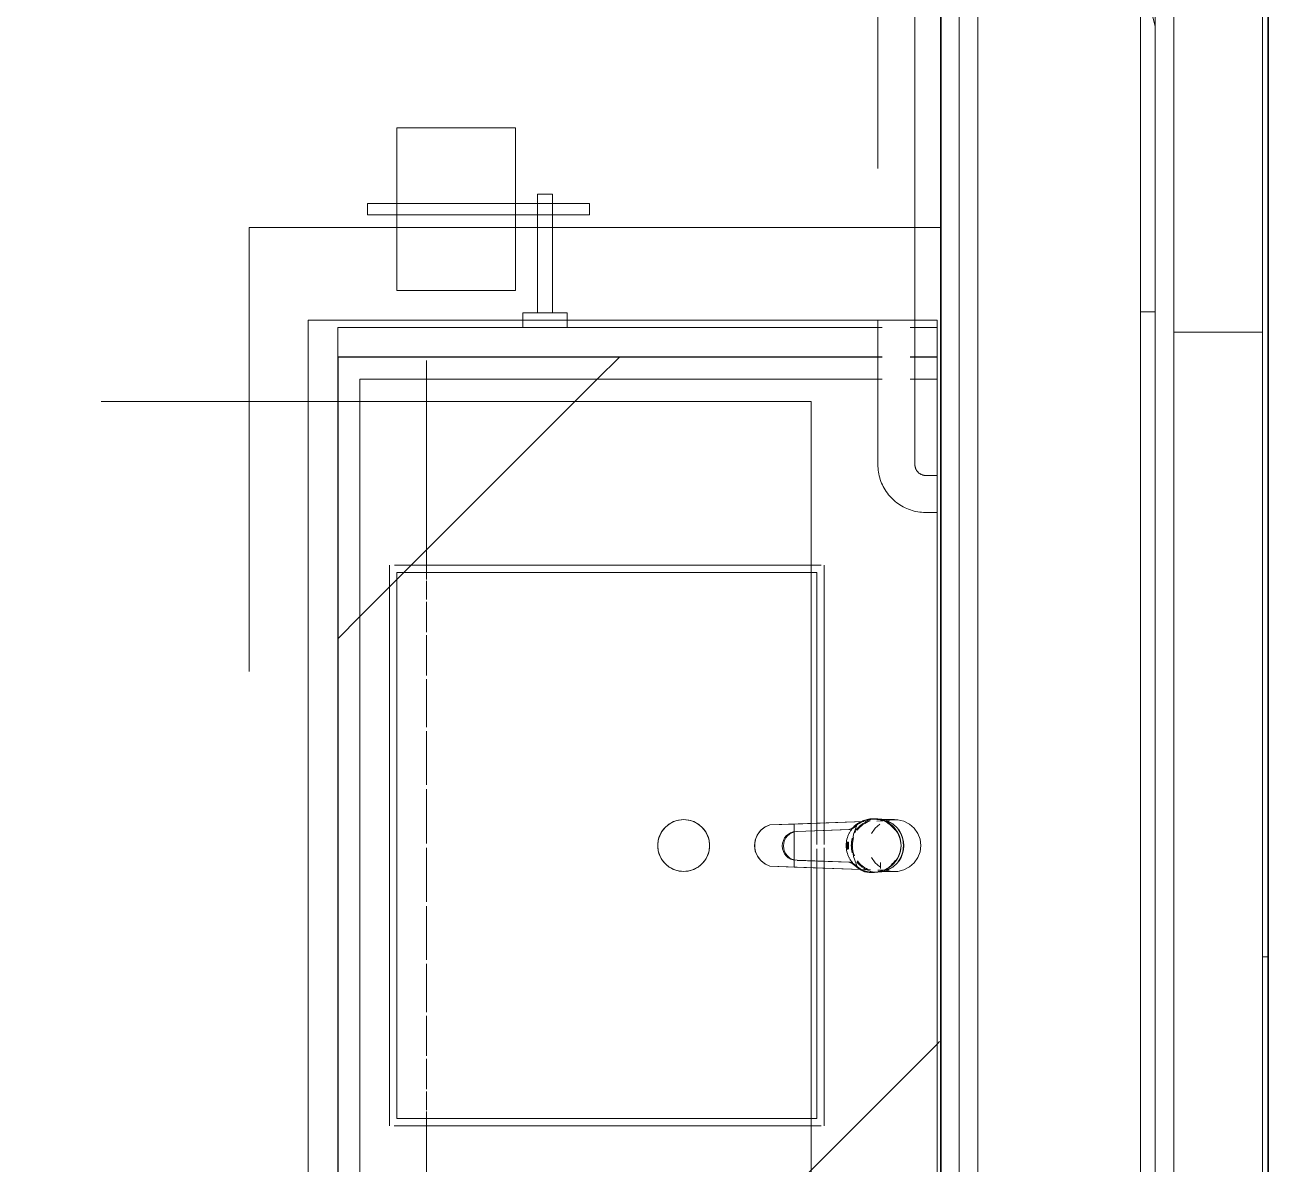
# Model space of a CAD drawing. Header units: inches. Extents: x 6 to 8416, y -388 to 6104.
# Drawn here: x 7958.59 to 8000.6, y 115.92 to 154.41 of the extents above; entities that cross this region are included whole.
import ezdxf

# ---------------------------------------------------------------- set-up
doc = ezdxf.new("R2010")
doc.units = ezdxf.units.IN
doc.header["$MEASUREMENT"] = 0
for name, pattern in [('Dash 1_16_', [48, 24, -24]), ('Hidden 1_16_', [36, 24, -12]), ('Hidden 3_16_', [13.5, 9, -4.5])]:
    doc.linetypes.add(name, pattern=pattern)
for name, color, linetype, lineweight in [('A-GENM', 13, 'Continuous', 18), ('A-ROOM', 32, 'Continuous', 13), ('A-WALL', 113, 'Continuous', 25), ('A-WALL-PATT', 111, 'Continuous', 35), ('P-SANR-FIXT', 6, 'Continuous', 18), ('Q-CASE', 31, 'Continuous', 18), ('Q-SPCQ', 91, 'Continuous', 18)]:
    doc.layers.add(name, color=color, linetype=linetype, lineweight=lineweight)
pattern_1 = [(0, (4127.29, 0), (61.44, 15.36), [5.069, -41.011, 5.069, -41.011, -245.76]), (0, (4127.29, 0), (61.44, 15.36), [-92.16, 5.069, -87.091, 5.069, -41.011, -107.52]), (0, (4127.29, 0), (61.44, 15.36), [-230.4, 5.069, -25.651, 5.069, -71.731]), (120, (4150.33, 7.68), (-44.02215, 45.5286), [5.069, -41.011, 5.069, -41.011, -245.76]), (120, (4150.33, 7.68), (-44.02215, 45.5286), [-92.16, 5.069, -87.091, 5.069, -41.011, -107.52]), (120, (4150.33, 7.68), (-44.02215, 45.5286), [-230.4, 5.069, -25.651, 5.069, -71.731]), (240, (4158.01, 38.4), (-17.41785, -60.8886), [5.069, -41.011, 5.069, -41.011, -245.76]), (240, (4158.01, 38.4), (-17.41785, -60.8886), [-92.16, 5.069, -87.091, 5.069, -41.011, -107.52]), (240, (4158.01, 38.4), (-17.41785, -60.8886), [-230.4, 5.069, -25.651, 5.069, -71.731])]
pattern_2 = [(315, (-124.448, 3862.875), (16.97056, 16.97056), [])]

# ---------------------------------------------------------------- blocks, each defined once
blk = doc.blocks.new('z Nested-Lav Basin-Rectangular - Rectangular-2223846-LEVEL 3 - PLAN Copy 1 Copy 1')
at = {"layer": 'P-SANR-FIXT', "lineweight": 9}
for p, q in [((-9.469, 7.301), (9.469, 7.301)), ((-2.107, 7.301), (-4.108, 7.301)), ((-9.469, 7.141), (-9.469, -7.282)), ((-9.219, -7.137), (-9.219, 7.051)), ((-9.219, 7.051), (9.219, 7.051)), ((-9.219, 7.051), (-8.988, 7.051)), ((9.219, 7.051), (9.219, -7.137)), ((9.469, -7.278), (9.469, 7.139)), ((-0.754, -7.137), (-9.219, -7.137)), ((-0.528, -7.137), (-0.759, -7.137)), ((-0.525, -7.137), (-0.754, -7.137)), ((-0.114, -7.137), (-0.528, -7.137)), ((-0.114, -7.137), (-0.525, -7.137)), ((0.499, -7.137), (0.031, -7.137)), ((0.501, -7.137), (0.031, -7.137)), ((0.754, -7.137), (0.499, -7.137)), ((0.759, -7.137), (0.501, -7.137)), ((9.219, -7.137), (0.754, -7.137)), ((-0.764, -7.387), (-9.469, -7.387)), ((-4.108, -7.387), (-2.107, -7.387)), ((-2.107, -7.387), (-0.768, -7.387)), ((-0.768, -7.387), (-0.537, -7.387)), ((-0.534, -7.387), (-0.764, -7.387)), ((-0.537, -7.387), (-0.073, -7.387)), ((-0.073, -7.387), (-0.534, -7.387)), ((0.032, -7.387), (0.51, -7.387)), ((0.508, -7.387), (0.032, -7.387)), ((0.764, -7.387), (0.508, -7.387)), ((0.51, -7.387), (0.768, -7.387)), ((9.469, -7.387), (0.764, -7.387))]:
    blk.add_line(p, q, dxfattribs=at)
at = {"layer": 'P-SANR-FIXT', "lineweight": 9, "flags": 128}
for points in [[(-4.108, 7.301), (-5.904, 7.301), (-7.403, 7.301), (-8.531, 7.301), (-9.231, 7.301), (-9.469, 7.301)], [(9.469, 7.301), (9.231, 7.301), (8.531, 7.301), (7.403, 7.301), (5.904, 7.301), (4.108, 7.301), (2.107, 7.301), (0, 7.301), (-2.107, 7.301)], [(-8.988, 7.051), (-8.306, 7.051), (-7.208, 7.051), (-5.748, 7.051)], [(-5.748, 7.051), (-4, 7.051), (-2.051, 7.051), (0, 7.051), (2.051, 7.051), (4, 7.051), (5.748, 7.051), (7.208, 7.051), (8.306, 7.051), (8.988, 7.051), (9.219, 7.051)], [(-0.759, -7.137), (-2.051, -7.137), (-4, -7.137), (-5.748, -7.137), (-7.208, -7.137), (-8.306, -7.137), (-8.988, -7.137), (-9.219, -7.137)], [(4, -7.137), (2.051, -7.137), (0.759, -7.137)], [(9.219, -7.137), (8.988, -7.137), (8.306, -7.137), (7.208, -7.137), (5.748, -7.137), (4, -7.137)], [(-9.469, -7.387), (-9.231, -7.387), (-8.531, -7.387), (-7.403, -7.387), (-5.904, -7.387), (-4.108, -7.387)], [(0.768, -7.387), (2.107, -7.387), (4.108, -7.387), (5.904, -7.387), (7.403, -7.387), (8.531, -7.387), (9.231, -7.387), (9.469, -7.387)]]:
    blk.add_lwpolyline(points, dxfattribs=at)
at = {"layer": 'P-SANR-FIXT'}
blk.add_circle((0, -2.637), 0.875, dxfattribs=at)
at = {"layer": 'P-SANR-FIXT', "lineweight": 9}
for points in [[(-0.875, -2.637), (-0.875, -2.535), (-0.839, -2.331), (-0.684, -2.062), (-0.447, -1.863), (-0.155, -1.757), (0.155, -1.757), (0.447, -1.863), (0.684, -2.063), (0.839, -2.331), (0.875, -2.535), (0.875, -2.637)], [(-0.67, -2.074), (-0.736, -2.152), (-0.787, -2.242), (-0.822, -2.337)], [(-0.438, -1.879), (-0.526, -1.93), (-0.605, -1.996), (-0.67, -2.074)], [(-0.152, -1.775), (-0.252, -1.793), (-0.349, -1.828), (-0.438, -1.879)], [(0.152, -1.775), (0.052, -1.757), (-0.052, -1.757), (-0.152, -1.775)], [(0.438, -1.879), (0.349, -1.828), (0.252, -1.793), (0.152, -1.775)], [(0.67, -2.074), (0.605, -1.996), (0.526, -1.93), (0.438, -1.879)], [(0.822, -2.337), (0.787, -2.242), (0.736, -2.152), (0.67, -2.074)], [(-0.822, -2.337), (-0.857, -2.433), (-0.875, -2.535), (-0.875, -2.637)], [(0.875, -2.637), (0.875, -2.535), (0.857, -2.433), (0.822, -2.337)], [(-0.875, -2.637), (-0.875, -2.738), (-0.857, -2.84), (-0.822, -2.936)], [(0.875, -2.637), (0.875, -2.738), (0.839, -2.942), (0.684, -3.21), (0.447, -3.41), (0.155, -3.516), (-0.155, -3.516), (-0.447, -3.41), (-0.684, -3.211), (-0.839, -2.942), (-0.875, -2.738), (-0.875, -2.637)], [(-0.822, -2.936), (-0.787, -3.032), (-0.736, -3.121), (-0.67, -3.199)], [(0.67, -3.199), (0.736, -3.121), (0.787, -3.031), (0.822, -2.936)], [(0.822, -2.936), (0.857, -2.84), (0.875, -2.738), (0.875, -2.637)], [(-0.67, -3.199), (-0.605, -3.277), (-0.526, -3.343), (-0.438, -3.394)], [(0.438, -3.394), (0.526, -3.343), (0.605, -3.277), (0.67, -3.199)], [(-0.438, -3.394), (-0.349, -3.445), (-0.252, -3.481), (-0.152, -3.498)], [(-0.152, -3.498), (-0.052, -3.516), (0.052, -3.516), (0.152, -3.498)], [(0.152, -3.498), (0.252, -3.481), (0.349, -3.445), (0.438, -3.394)]]:
    blk.add_open_spline(points, degree=3, dxfattribs=at)
blk = doc.blocks.new('z Nested-Faucet-BA-Sngl Handle - Faucet-2223847-LEVEL 3 - PLAN Copy 1 Copy 1')
at = {"layer": 'P-SANR-FIXT'}
for p, q in [((-0.697, 2.584), (-0.82, -0.808)), ((-0.727, 1.767), (-0.697, 2.584)), ((-0.697, 2.584), (-0.63, 2.738)), ((-0.63, 2.738), (-0.53, 2.874)), ((0.527, 2.879), (0.628, 2.745)), ((0.628, 2.745), (0.697, 2.591)), ((0.812, -0.587), (0.697, 2.591)), ((0.697, 2.591), (0.727, 1.767)), ((-0.82, -0.808), (-0.727, 1.767)), ((0.727, 1.767), (-0.727, 1.767)), ((0.727, 1.767), (0.812, -0.587)), ((-0.5, 1.664), (-0.567, -0.126)), ((-0.567, -0.085), (-0.502, 1.664)), ((0.538, -0.119), (0.476, 1.663)), ((0.477, 1.663), (0.538, -0.078)), ((-0.567, -0.126), (-0.567, -0.085)), ((-0.118, -0.019), (-0.118, -0.06)), ((-0.114, -0.019), (-0.118, -0.019)), ((-0.114, -0.019), (-0.118, -0.019)), ((-0.102, -0.019), (-0.114, -0.019)), ((-0.102, -0.019), (-0.114, -0.019)), ((-0.084, -0.019), (-0.102, -0.019)), ((-0.084, -0.019), (-0.102, -0.019)), ((-0.059, -0.019), (-0.084, -0.019)), ((-0.059, -0.019), (-0.084, -0.019)), ((-0.031, -0.019), (-0.059, -0.019)), ((-0.031, -0.019), (-0.059, -0.019)), ((0, -0.019), (-0.031, -0.019)), ((0, -0.019), (-0.031, -0.019)), ((0.031, -0.019), (0, -0.019)), ((0.031, -0.019), (0, -0.019)), ((0.059, -0.019), (0.031, -0.019)), ((0.059, -0.019), (0.031, -0.019)), ((0.084, -0.019), (0.059, -0.019)), ((0.084, -0.019), (0.059, -0.019)), ((0.102, -0.019), (0.084, -0.019)), ((0.102, -0.019), (0.084, -0.019)), ((0.114, -0.019), (0.102, -0.019)), ((0.114, -0.019), (0.102, -0.019)), ((0.118, -0.019), (0.114, -0.019)), ((0.118, -0.019), (0.114, -0.019)), ((0.118, -0.06), (0.118, -0.019)), ((0.538, -0.119), (0.538, -0.078)), ((0.608, -0.267), (0.608, -0.226)), ((-0.913, -0.806), (-0.913, -0.847)), ((-0.904, -0.911), (-0.904, -1.059)), ((-0.901, -0.993), (-0.904, -1.059)), ((-0.904, -1.059), (-0.892, -1.197)), ((-0.878, -1.072), (-0.878, -1.628)), ((-0.837, -1.058), (-0.837, -1.146)), ((-0.829, -1.058), (-0.837, -1.058)), ((-0.837, -1.058), (-0.829, -1.058)), ((-0.837, -1.146), (-0.837, -1.3)), ((-0.57, -1.146), (-0.772, -1.146)), ((-0.582, -0.966), (-0.723, -1.126)), ((-0.408, -0.845), (-0.582, -0.966)), ((0.582, -0.966), (0.408, -0.845)), ((0.723, -1.126), (0.582, -0.966)), ((0.835, -1.214), (0.828, -1.029)), ((0.832, -1.146), (0.836, -1.232)), ((0.85, -1.232), (0.836, -1.232)), ((0.836, -1.232), (0.85, -1.232)), ((0.85, -1.3), (0.85, -1.232)), ((0.85, -1.232), (0.85, -1.3)), ((0.878, -1.628), (0.878, -1.072)), ((0.89, -0.966), (0.89, -0.926)), ((0.892, -1.197), (0.904, -1.059)), ((0.904, -1.059), (0.901, -0.993)), ((0.904, -1.059), (0.904, -0.911)), ((-0.73, -1.571), (-0.586, -1.721))]:
    blk.add_line(p, q, dxfattribs=at)
at = {"layer": 'P-SANR-FIXT', "flags": 128}
for points in [[(0.697, 2.591), (0.62, 2.76), (0.503, 2.903), (0.353, 3.013), (0.181, 3.081), (-0.003, 3.103), (-0.187, 3.079), (-0.358, 3.009), (-0.506, 2.898), (-0.622, 2.753), (-0.697, 2.584)], [(-0.53, 2.874), (-0.401, 2.982), (-0.251, 3.059), (-0.087, 3.098), (0.081, 3.099), (0.246, 3.061), (0.397, 2.987), (0.527, 2.879)], [(0, -1.844), (-0.217, -1.816), (-0.421, -1.736), (-0.601, -1.607), (-0.745, -1.438), (-0.846, -1.238), (-0.898, -1.019), (-0.897, -0.793), (-0.843, -0.574), (-0.74, -0.375)], [(-0.74, -0.375), (-0.375, -0.243), (0, -0.193)], [(0, -0.193), (0.38, -0.244), (0.74, -0.375)], [(0.74, -0.375), (0.843, -0.574), (0.897, -0.793), (0.898, -1.019), (0.846, -1.238), (0.745, -1.438), (0.601, -1.607), (0.421, -1.736), (0.217, -1.816), (0, -1.844)], [(-0.892, -1.197), (-0.834, -1.393), (-0.73, -1.571)], [(0, -1.929), (0.211, -1.905), (0.41, -1.834), (0.586, -1.721), (0.73, -1.571), (0.834, -1.393), (0.892, -1.197)], [(-0.83, -1.338), (-0.872, -1.522), (-0.872, -1.735), (-0.821, -1.942), (-0.723, -2.131), (-0.582, -2.291), (-0.408, -2.412), (-0.21, -2.488), (0, -2.513)], [(0, -2.513), (0.21, -2.488), (0.408, -2.412), (0.582, -2.291), (0.723, -2.131), (0.821, -1.942), (0.872, -1.735), (0.872, -1.522), (0.83, -1.338)], [(-0.586, -1.721), (-0.41, -1.834), (-0.211, -1.905), (0, -1.929)]]:
    blk.add_lwpolyline(points, dxfattribs=at)
at = {"layer": 'P-SANR-FIXT'}
for centre, major_axis, ratio, start_param, end_param in [((-0.012, 1.687), (0.488, 0), 0.981627, 0.034194, 3.105026), ((-0.012, 1.647), (0.488, 0), 0.981627, 0.034194, 3.105026), ((0, -0.89), (0.904, 0), 0.992546, 1.570796, 2.050618), ((0, -0.89), (0.904, 0), 0.992546, 1.090975, 1.570796), ((0.566, -1.388), (1.648, 0), 0.981627, 2.4228, 2.568497), ((0.566, -1.348), (1.648, 0), 0.981627, 2.495649, 2.568497), ((0, -1.072), (0.878, 0), 0.992546, 2.207473, 2.732128), ((0, -1.072), (0.878, 0), 0.992546, 2.207473, 2.732128), ((0.566, -1.348), (1.648, 0), 0.981627, 2.4228, 2.495649), ((0, -1.061), (0.904, 0), 0.992546, 2.222877, 2.532851), ((0, -0.89), (0.904, 0), 0.992546, 2.103114, 2.530439), ((-1.05, 0.04), (0.5, 0), 0.981627, 5.564393, 6.024593), ((-1.05, 0), (0.5, 0), 0.981627, 5.564393, 5.880213), ((-1.05, 0), (0.5, 0), 0.981627, 5.880213, 6.024593), ((0, -0.89), (0.904, 0), 0.992546, 2.050618, 2.081932), ((0, -1.072), (0.878, 0), 0.992546, 1.580388, 1.97866), ((0, -1.072), (0.878, 0), 0.992546, 1.580388, 1.97866), ((0, -1.061), (-0.904, 0), 0.992546, 4.712389, 4.982668), ((0, -1.061), (0.904, 0), 0.992546, 1.297215, 1.570796), ((0, -1.072), (0.878, 0), 0.992546, 1.261267, 1.561205), ((0, -1.072), (0.878, 0), 0.992546, 1.261267, 1.561205), ((0, -0.89), (0.904, 0), 0.992546, 1.05966, 1.090975), ((0, -1.061), (0.904, 0), 0.992546, 0.574301, 1.072549), ((0, -0.89), (0.904, 0), 0.992546, 0.611154, 1.048209), ((0, -1.072), (0.878, 0), 0.992546, 0.314159, 0.942478), ((0, -1.072), (0.878, 0), 0.992546, 0.314159, 0.942478), ((1.193, 0.131), (0.689, 0), 0.981627, 3.457004, 3.698846), ((1.193, 0.091), (0.689, 0), 0.981627, 3.457004, 3.574523), ((1.193, 0.091), (0.689, 0), 0.981627, 3.574523, 3.698846), ((0.057, -0.818), (0.817, 0), 0.981627, 0.649221, 0.830651), ((0.057, -0.859), (0.817, 0), 0.981627, 0.28636, 0.830651), ((0.057, -0.818), (0.817, 0), 0.981627, 0.46779, 0.649221), ((0.254, -0.847), (1.168, 0), 0.981627, 3.104199, 3.617494), ((0.254, -0.806), (1.168, 0), 0.981627, 3.104199, 3.319048), ((-0.322, -0.785), (0.591, 0), 0.981627, 2.568497, 3.104199), ((-0.322, -0.826), (0.591, 0), 0.981627, 2.568497, 3.104199), ((0, -1.061), (0.904, 0), 0.992546, 2.567292, 3.065539), ((0, -1.061), (0.904, 0), 0.992546, 0.29608, 0.522446), ((0.057, -0.818), (0.817, 0), 0.981627, 0.28636, 0.46779), ((-0.314, -0.926), (1.204, 0), 0.981627, 0.122173, 0.28636), ((-0.314, -0.966), (1.204, 0), 0.981627, 6.241172, 6.569545), ((-0.314, -0.926), (1.204, 0), 0.981627, 0, 0.122173), ((0.011, -0.98), (0.879, 0), 0.981627, 5.349276, 6.241172), ((0, -1.072), (0.878, 0), 0.992546, 6.116775, 6.335526), ((-0.314, -0.926), (-1.204, 0), 0.981627, 3.099579, 3.141593), ((0, -1.072), (0.878, 0), 0.992546, 3.455752, 4.712389), ((0, -1.072), (0.878, 0), 0.992546, 3.455752, 4.712389), ((0.006, -0.973), (0.888, 0), 0.981627, 3.617494, 5.349276), ((0.006, -0.932), (0.888, 0), 0.981627, 3.864891, 4.112289), ((0, -1.072), (0.878, 0), 0.992546, 4.712389, 5.969026), ((0, -1.072), (-0.878, 0), 0.992546, 1.570796, 2.827433), ((0.011, -0.939), (0.879, 0), 0.981627, 5.349276, 5.57225), ((0.011, -0.939), (0.879, 0), 0.981627, 5.57225, 5.795224)]:
    blk.add_ellipse(centre, major_axis=major_axis, ratio=ratio, start_param=start_param, end_param=end_param, dxfattribs=at)
for points in [[(-0.115, -0.056), (-0.117, -0.058), (-0.118, -0.059), (-0.118, -0.06)], [(-0.118, -0.06), (-0.118, -0.061), (-0.117, -0.062), (-0.115, -0.063)], [(-0.106, -0.052), (-0.108, -0.053), (-0.112, -0.055), (-0.114, -0.056), (-0.115, -0.056)], [(-0.115, -0.063), (-0.113, -0.064), (-0.11, -0.064), (-0.106, -0.065)], [(-0.093, -0.048), (-0.098, -0.049), (-0.103, -0.051), (-0.106, -0.052)], [(-0.106, -0.065), (-0.103, -0.065), (-0.098, -0.066), (-0.092, -0.066)], [(-0.074, -0.044), (-0.081, -0.045), (-0.087, -0.047), (-0.093, -0.048)], [(-0.092, -0.066), (-0.087, -0.066), (-0.081, -0.067), (-0.074, -0.067)], [(-0.052, -0.041), (-0.06, -0.042), (-0.067, -0.043), (-0.074, -0.044)], [(-0.074, -0.067), (-0.067, -0.067), (-0.059, -0.067), (-0.051, -0.067)], [(-0.027, -0.039), (-0.035, -0.039), (-0.044, -0.04), (-0.052, -0.041)], [(-0.051, -0.067), (-0.047, -0.067), (-0.039, -0.067), (-0.031, -0.067), (-0.026, -0.067)], [(0, -0.038), (-0.009, -0.038), (-0.018, -0.038), (-0.027, -0.039)], [(-0.026, -0.067), (-0.018, -0.067), (-0.009, -0.067), (0, -0.067)], [(0.027, -0.039), (0.018, -0.038), (0.009, -0.038), (0, -0.038)], [(0, -0.067), (0.009, -0.067), (0.018, -0.067), (0.026, -0.067)], [(0.026, -0.067), (0.035, -0.067), (0.043, -0.067), (0.051, -0.067)], [(0.052, -0.041), (0.048, -0.04), (0.039, -0.039), (0.031, -0.039), (0.027, -0.039)], [(0.051, -0.067), (0.059, -0.067), (0.067, -0.067), (0.074, -0.067)], [(0.074, -0.044), (0.067, -0.043), (0.059, -0.042), (0.052, -0.041)], [(0.093, -0.048), (0.087, -0.047), (0.081, -0.045), (0.074, -0.044)], [(0.074, -0.067), (0.081, -0.067), (0.087, -0.066), (0.092, -0.066)], [(0.092, -0.066), (0.098, -0.066), (0.103, -0.065), (0.106, -0.065)], [(0.106, -0.052), (0.103, -0.051), (0.098, -0.049), (0.093, -0.048)], [(0.115, -0.056), (0.113, -0.055), (0.11, -0.054), (0.106, -0.052)], [(0.106, -0.065), (0.108, -0.065), (0.112, -0.064), (0.114, -0.063), (0.115, -0.063)], [(0.118, -0.06), (0.118, -0.059), (0.117, -0.058), (0.115, -0.056)], [(0.115, -0.063), (0.117, -0.062), (0.118, -0.061), (0.118, -0.06)]]:
    blk.add_open_spline(points, degree=3, dxfattribs=at)
blk = doc.blocks.new('z Nested-Clearance-Plumbing-AM - Clearance-2258215-LEVEL 3 - PLAN Copy 1 Copy 1')
at = {"layer": 'A-GENM', "linetype": 'Hidden 1_16_', "lineweight": 9}
for p, q in [((15, 0), (15, 48)), ((-15, 0), (-0.748, 0)), ((-0.748, 0), (-0.518, 0)), ((-0.518, 0), (0.492, 0)), ((0.492, 0), (0.748, 0)), ((0.748, 0), (15, 0))]:
    blk.add_line(p, q, dxfattribs=at)
blk = doc.blocks.new('PL BA Toilet-Unit-Two Piece-ICC ADA-AM - ICC Type B_ Side Approach_ Swing Up Bar-V117-LEVEL 3 - PLAN Copy 1 Copy 1')
at = {"layer": 'A-GENM', "linetype": 'Hidden 1_16_', "lineweight": 9}
for p, q in [((33, -24), (33, -0.625)), ((33, -24), (48, -24)), ((48, -56), (48, -24))]:
    blk.add_line(p, q, dxfattribs=at)
blk = doc.blocks.new('GM BA Vanity-Single - Lav Cab _ Apron-ICC ADA-AM - 33_ Sink Cab_End Panel - Forward-V118-LEVEL 3 - PLAN Copy 1 Copy 1')
at = {"layer": 'A-GENM'}
for p, q in [((0.75, 22), (0, 22)), ((0, 22), (0, 16)), ((0, 16), (0, 22)), ((0, 22), (0.75, 22)), ((0.75, 22), (0, 22)), ((0, 22), (0, 16)), ((0, 16), (0, 22)), ((0, 22), (0.75, 22)), ((0.75, 16), (0.75, 22)), ((0.75, 22), (0.75, 16)), ((1, 22), (0.75, 22)), ((0.75, 22), (1, 22)), ((35.25, 22), (1, 22)), ((1, 22), (35.25, 22)), ((35.25, 0.75), (35.25, 22)), ((35.25, 22), (35.25, 2.601)), ((8.281, 4.813), (8.281, 19)), ((8.281, 19), (26.719, 19)), ((26.719, 19), (8.281, 19)), ((8.281, 19), (8.281, 4.813)), ((26.719, 19), (26.719, 4.813)), ((26.719, 4.813), (26.719, 19)), ((0, 16), (0, 0.625)), ((0, 0.75), (0, 16)), ((0, 16), (0, 0.75)), ((0, 0.75), (0, 16)), ((0.75, 0.625), (0.75, 16)), ((0.75, 16), (0.75, 0.75)), ((16.746, 4.813), (8.281, 4.813)), ((8.281, 4.813), (16.746, 4.813)), ((16.975, 4.813), (16.746, 4.813)), ((16.746, 4.813), (16.975, 4.813)), ((17.386, 4.813), (16.975, 4.813)), ((16.975, 4.813), (17.386, 4.813)), ((17.999, 4.813), (17.531, 4.813)), ((17.531, 4.813), (17.999, 4.813)), ((18.254, 4.813), (17.999, 4.813)), ((17.999, 4.813), (18.254, 4.813)), ((26.719, 4.813), (18.254, 4.813)), ((18.254, 4.813), (26.719, 4.813)), ((35.25, 1.661), (35.25, 0.75)), ((35.25, 0.75), (0, 0.75)), ((0, 0.75), (0.75, 0.75)), ((0.75, 0.75), (35.25, 0.75))]:
    blk.add_line(p, q, dxfattribs=at)
blk = doc.blocks.new('z Nested-Toilet Grab Bars - z Nested-Toilet Grab Bars-V124-LEVEL 3 - PLAN Copy 1 Copy 1')
at = {"layer": 'A-GENM', "linetype": 'Dash 1_16_', "lineweight": 9}
for p, q in [((-41.807, 2.535), (-41.863, 2.502)), ((-41.75, 2.566), (-41.807, 2.535)), ((-41.692, 2.595), (-41.75, 2.566)), ((-41.633, 2.622), (-41.692, 2.595)), ((-41.572, 2.646), (-41.633, 2.622)), ((-41.511, 2.668), (-41.572, 2.646)), ((-41.449, 2.687), (-41.511, 2.668)), ((-41.386, 2.703), (-41.449, 2.687)), ((-41.323, 2.718), (-41.386, 2.703)), ((-41.259, 2.729), (-41.323, 2.718)), ((-41.195, 2.738), (-41.259, 2.729)), ((-41.13, 2.745), (-41.195, 2.738)), ((-41.065, 2.749), (-41.13, 2.745)), ((-41, 2.75), (-41.065, 2.749)), ((-36.125, 2.75), (-41, 2.75)), ((-7, 2.75), (-36.125, 2.75)), ((-42.293, 2.109), (-42.331, 2.057)), ((-42.252, 2.16), (-42.293, 2.109)), ((-42.21, 2.21), (-42.252, 2.16)), ((-42.166, 2.257), (-42.21, 2.21)), ((-42.119, 2.303), (-42.166, 2.257)), ((-42.072, 2.347), (-42.119, 2.303)), ((-42.022, 2.389), (-42.072, 2.347)), ((-41.97, 2.428), (-42.022, 2.389)), ((-41.918, 2.466), (-41.97, 2.428)), ((-41.863, 2.502), (-41.918, 2.466)), ((-42.515, 1.714), (-42.537, 1.653)), ((-42.49, 1.774), (-42.515, 1.714)), ((-42.463, 1.833), (-42.49, 1.774)), ((-42.433, 1.891), (-42.463, 1.833)), ((-42.401, 1.948), (-42.433, 1.891)), ((-42.367, 2.003), (-42.401, 1.948)), ((-42.331, 2.057), (-42.367, 2.003)), ((-42.618, 1.272), (-42.623, 1.208)), ((-42.611, 1.337), (-42.618, 1.272)), ((-42.601, 1.401), (-42.611, 1.337)), ((-42.589, 1.465), (-42.601, 1.401)), ((-42.574, 1.528), (-42.589, 1.465)), ((-42.557, 1.591), (-42.574, 1.528)), ((-42.537, 1.653), (-42.557, 1.591)), ((-41.351, 1.257), (-41.345, 1.271)), ((-41.345, 1.271), (-41.339, 1.285)), ((-41.339, 1.285), (-41.333, 1.298)), ((-41.333, 1.298), (-41.325, 1.311)), ((-41.325, 1.311), (-41.318, 1.324)), ((-41.318, 1.324), (-41.31, 1.337)), ((-41.31, 1.337), (-41.301, 1.349)), ((-41.301, 1.349), (-41.292, 1.361)), ((-41.292, 1.361), (-41.282, 1.372)), ((-41.282, 1.372), (-41.272, 1.383)), ((-41.272, 1.383), (-41.261, 1.394)), ((-41.261, 1.394), (-41.25, 1.404)), ((-41.25, 1.404), (-41.239, 1.414)), ((-41.239, 1.414), (-41.227, 1.423)), ((-41.227, 1.423), (-41.215, 1.432)), ((-41.215, 1.432), (-41.203, 1.441)), ((-41.203, 1.441), (-41.19, 1.448)), ((-41.19, 1.448), (-41.177, 1.456)), ((-41.177, 1.456), (-41.163, 1.463)), ((-41.163, 1.463), (-41.15, 1.469)), ((-41.15, 1.469), (-41.136, 1.475)), ((-41.136, 1.475), (-41.122, 1.48)), ((-41.122, 1.48), (-41.108, 1.484)), ((-41.108, 1.484), (-41.093, 1.488)), ((-41.093, 1.488), (-41.078, 1.492)), ((-41.078, 1.492), (-41.064, 1.495)), ((-41.064, 1.495), (-41.049, 1.497)), ((-41.049, 1.497), (-41.034, 1.498)), ((-41.034, 1.498), (-41.019, 1.5)), ((-41.019, 1.5), (-41.004, 1.5)), ((-41.004, 1.5), (-41, 1.5)), ((-41, 1.5), (-36.125, 1.5)), ((-36.125, 1.5), (-7, 1.5)), ((-42.623, 1.208), (-42.625, 1.143)), ((-42.625, 1.143), (-42.625, 1.125)), ((-42.625, 1.125), (-42.625, 0.75)), ((-41.375, 1.14), (-41.374, 1.155)), ((-41.375, 1.125), (-41.375, 1.14)), ((-41.375, 0.75), (-41.375, 1.125)), ((-41.374, 1.155), (-41.372, 1.17)), ((-41.372, 1.17), (-41.37, 1.185)), ((-41.37, 1.185), (-41.368, 1.2)), ((-41.368, 1.2), (-41.364, 1.214)), ((-41.364, 1.214), (-41.36, 1.229)), ((-41.36, 1.229), (-41.356, 1.243)), ((-41.356, 1.243), (-41.351, 1.257))]:
    blk.add_line(p, q, dxfattribs=at)
blk = doc.blocks.new('CW BA Var LW - Double Doors _ Apron - AM - W x H x 21_ D - 5 1_2_ Apron-V1286-LEVEL 3 - PLAN Copy 1 Copy 1')
at = {"layer": 'Q-CASE', "lineweight": 9}
h = blk.add_hatch(dxfattribs=at)
h.set_pattern_fill('FP_91', color=256, style=0, pattern_type=2)
h.set_pattern_definition(pattern_2)
h.paths.add_polyline_path([(-14.262, 3.7), (-14.187, 0.625), (18.738, 0.75), (18.738, 21), (-14.262, 21), (-14.262, 4.812)])
h.paths.add_polyline_path([(-13.512, 3.7), (-13.512, 20.25), (17.988, 20.25), (17.988, 0.75), (-13.512, 0.75), (-13.512, 1.017)])
h = blk.add_hatch(dxfattribs=at)
h.set_pattern_fill('FP_91', color=256, style=0, pattern_type=2)
h.set_pattern_definition(pattern_2)
h.paths.add_polyline_path([(-13.512, 0.75), (17.988, 0.75), (17.988, 20.25), (-13.512, 20.25), (-13.512, 1.017)])
for p, q in [((-14.262, 16), (-14.262, 21)), ((-14.262, 21), (-14.262, 16)), ((-14.262, 21), (18.738, 21)), ((-14.262, 21), (18.738, 21)), ((-14.262, 21), (18.738, 21)), ((18.738, 2.688), (18.738, 21)), ((18.738, 21), (18.738, 2.601)), ((-13.512, 0.75), (-13.512, 20.25)), ((-13.512, 20.25), (17.988, 20.25)), ((17.988, 20.25), (-13.512, 20.25)), ((-13.512, 20.25), (-13.512, 0.75)), ((17.988, 20.25), (17.988, 2.601)), ((17.988, 2.688), (17.988, 20.25)), ((-14.262, 16), (-14.262, 18)), ((-14.262, 18), (-14.262, 16)), ((-14.151, 18), (-7.209, 18)), ((-14.151, 18), (-7.209, 18)), ((-7.209, 18), (-6.981, 18)), ((-7.209, 18), (-6.981, 18)), ((-6.965, 18), (-6.75, 18)), ((-6.965, 18), (-6.75, 18)), ((-6.702, 18), (-6.068, 18)), ((-6.702, 18), (-6.068, 18)), ((-5.991, 18), (-4.97, 18)), ((-5.991, 18), (-4.97, 18)), ((-4.867, 18), (-3.51, 18)), ((-4.867, 18), (-3.51, 18)), ((-3.387, 18), (-1.762, 18)), ((-3.387, 18), (-1.762, 18)), ((-1.625, 18), (0.186, 18)), ((-1.625, 18), (0.186, 18)), ((0.338, 18), (2.164, 18)), ((0.338, 18), (2.164, 18)), ((2.311, 18), (4.138, 18)), ((2.311, 18), (4.138, 18)), ((4.289, 18), (6.1, 18)), ((4.289, 18), (6.1, 18)), ((6.238, 18), (7.862, 18)), ((6.238, 18), (7.862, 18)), ((7.986, 18), (9.342, 18)), ((7.986, 18), (9.342, 18)), ((9.445, 18), (10.466, 18)), ((9.445, 18), (10.466, 18)), ((10.544, 18), (11.177, 18)), ((10.544, 18), (11.177, 18)), ((11.225, 18), (11.44, 18)), ((11.225, 18), (11.44, 18)), ((11.456, 18), (11.685, 18)), ((11.456, 18), (11.685, 18)), ((11.685, 18), (17.988, 18)), ((11.685, 18), (17.988, 18)), ((18.002, 18), (18.627, 18)), ((18.002, 18), (18.627, 18)), ((18.738, 2.688), (18.738, 18)), ((18.738, 18), (18.738, 2.688)), ((-14.262, 0.75), (-14.262, 16)), ((-14.262, 16), (-14.262, 0.75)), ((-14.262, 0.75), (-14.262, 16)), ((-14.262, 16), (-14.262, 0.75)), ((17.988, 1.656), (17.988, 0.75)), ((17.988, 0.75), (17.988, 1.569)), ((18.738, 1.658), (18.738, 0.75)), ((18.738, 0.75), (18.738, 1.571)), ((18.738, 0.75), (18.738, 1.571)), ((18.738, 1.571), (18.738, 0.75)), ((17.988, 0.75), (-13.512, 0.75)), ((-13.512, 0.75), (17.988, 0.75))]:
    blk.add_line(p, q, dxfattribs=at)
at = {"layer": 'Q-CASE', "lineweight": 25}
for p, q in [((18.738, 21), (-14.262, 21)), ((-14.262, 21), (-14.262, 16)), ((18.738, 2.601), (18.738, 21)), ((-14.262, 16), (-14.262, 0.75)), ((18.738, 0.75), (18.738, 1.658))]:
    blk.add_line(p, q, dxfattribs=at)
at = {"layer": 'Q-CASE', "linetype": 'Hidden 3_16_', "lineweight": 9}
for p, q in [((-14.262, 16), (-14.262, 21)), ((-14.262, 21), (-14.262, 18)), ((-14.262, 21), (18.738, 21)), ((-14.262, 21), (18.738, 21)), ((18.738, 18), (18.738, 21)), ((18.738, 21), (18.738, 2.688)), ((-13.512, 0.75), (-13.512, 20.25)), ((-13.512, 20.25), (17.988, 20.25)), ((17.988, 20.25), (-13.512, 20.25)), ((-13.512, 20.25), (-13.512, 0.75)), ((17.988, 20.25), (17.988, 2.688)), ((17.988, 2.688), (17.988, 20.25)), ((-14.262, 18), (-14.262, 16)), ((-14.151, 18), (-7.209, 18)), ((-14.151, 18), (-7.209, 18)), ((-7.209, 18), (-6.981, 18)), ((-7.209, 18), (-6.981, 18)), ((-6.965, 18), (-6.75, 18)), ((-6.965, 18), (-6.75, 18)), ((-6.702, 18), (-6.068, 18)), ((-6.702, 18), (-6.068, 18)), ((-5.991, 18), (-4.97, 18)), ((-5.991, 18), (-4.97, 18)), ((-4.867, 18), (-3.51, 18)), ((-4.867, 18), (-3.51, 18)), ((-3.387, 18), (-1.762, 18)), ((-3.387, 18), (-1.762, 18)), ((-1.625, 18), (0.186, 18)), ((-1.625, 18), (0.186, 18)), ((0.338, 18), (2.164, 18)), ((0.338, 18), (2.164, 18)), ((2.311, 18), (4.138, 18)), ((2.311, 18), (4.138, 18)), ((4.289, 18), (6.1, 18)), ((4.289, 18), (6.1, 18)), ((6.238, 18), (7.862, 18)), ((6.238, 18), (7.862, 18)), ((7.986, 18), (9.342, 18)), ((7.986, 18), (9.342, 18)), ((9.445, 18), (10.466, 18)), ((9.445, 18), (10.466, 18)), ((10.544, 18), (11.177, 18)), ((10.544, 18), (11.177, 18)), ((11.225, 18), (11.44, 18)), ((11.225, 18), (11.44, 18)), ((11.456, 18), (11.685, 18)), ((11.456, 18), (11.685, 18)), ((11.685, 18), (17.988, 18)), ((11.685, 18), (17.988, 18)), ((18.002, 18), (18.627, 18)), ((18.002, 18), (18.627, 18)), ((18.738, 2.688), (18.738, 18)), ((-14.262, 0.75), (-14.262, 16)), ((-14.262, 16), (-14.262, 0.75)), ((17.988, 1.569), (17.988, 0.75)), ((17.988, 0.75), (17.988, 1.569)), ((18.738, 0.75), (18.738, 1.571)), ((18.738, 1.571), (18.738, 0.75)), ((17.988, 0.75), (-13.512, 0.75)), ((-13.512, 0.75), (17.988, 0.75))]:
    blk.add_line(p, q, dxfattribs=at)
blk = doc.blocks.new('CW Var Filler - AM - W x H x 21_ D-V1287-LEVEL 3 - PLAN Copy 1 Copy 1')
at = {"layer": 'Q-CASE', "lineweight": 9}
for p, q in [((18.488, 21.004), (19.488, 21.004)), ((18.488, 21.004), (19.488, 21.004)), ((18.488, 2.601), (18.488, 21)), ((18.488, 21), (18.488, 18)), ((18.488, 21), (19.488, 21)), ((18.488, 21), (19.488, 21)), ((19.488, 21), (19.488, 2.688)), ((19.488, 21), (19.488, 2.601)), ((18.488, 18), (18.488, 2.688)), ((18.488, 0.75), (18.488, 1.658)), ((18.488, 1.571), (18.488, 0.75)), ((19.488, 1.66), (19.488, 0.75)), ((19.488, 1.574), (19.488, 0.75))]:
    blk.add_line(p, q, dxfattribs=at)
blk = doc.blocks.new('SE BA Toilet Paper Holder-AM - 6_ W x 4 1_2_ D_ 19_ AFF-V1273-LEVEL 3 - PLAN Copy 1 Copy 1')
at = {"layer": 'Q-SPCQ'}
for p, q in [((-1, 6.75), (-5, 6.75)), ((-5, 6.75), (-5, 1.25)), ((-5, 6.75), (-5, 4.712)), ((-1, 4.712), (-1, 6.75)), ((-1, 1.25), (-1, 6.75)), ((-5, 4.154), (-5, 4.594)), ((-5, 3.406), (-5, 4.594)), ((-1, 4.594), (-1, 3.406)), ((-1, 4.594), (-1, 4.154)), ((-0.25, 4.5), (-0.25, 0.5)), ((-0.25, 4.5), (0, 4.5)), ((-0.217, 4.5), (0, 4.5)), ((0, 4.5), (0.217, 4.5)), ((0, 4.5), (0.25, 4.5)), ((0.25, 0.5), (0.25, 4.5)), ((-5, 4.187), (-6, 4.187)), ((-6, 4.187), (-6, 4)), ((-6, 4.162), (-6, 4)), ((-6, 4), (-6, 3.838)), ((-6, 4), (-6, 3.812)), ((-6, 3.812), (-5, 3.812)), ((-1, 4.187), (-5, 4.187)), ((-5, 4), (-5, 4.154)), ((-5, 3.846), (-5, 4)), ((-5, 3.406), (-5, 3.846)), ((-5, 3.812), (-1, 3.812)), ((0.25, 4.187), (-1, 4.187)), ((-1, 4.154), (-1, 4)), ((-1, 4), (-1, 3.846)), ((-1, 3.846), (-1, 3.406)), ((-1, 3.812), (0.25, 3.812)), ((1.5, 4.187), (0.25, 4.187)), ((0.25, 3.812), (1.5, 3.812)), ((1.5, 4), (1.5, 4.187)), ((1.5, 3.812), (1.5, 4)), ((-5, 3.288), (-5, 1.25)), ((-1, 1.25), (-1, 3.288)), ((-5, 1.25), (-1, 1.25)), ((-0.75, 0.5), (-0.75, 0.25)), ((0, 0.5), (-0.75, 0.5)), ((0, 0.5), (-0.25, 0.5)), ((0, 0.5), (-0.236, 0.5)), ((0, 0.5), (-0.217, 0.5)), ((0.217, 0.5), (0, 0.5)), ((0.25, 0.5), (0, 0.5)), ((0.236, 0.5), (0, 0.5)), ((0.75, 0.5), (0, 0.5)), ((0.75, 0.25), (0.75, 0.5)), ((-0.75, 0.25), (-0.75, 0)), ((0.75, 0), (0.75, 0.25)), ((-0.53, 0), (-0.75, 0)), ((-0.53, 0), (-0.75, 0)), ((0, 0), (-0.53, 0)), ((0, 0), (-0.53, 0)), ((0.53, 0), (0, 0)), ((0.53, 0), (0, 0)), ((0.75, 0), (0.53, 0)), ((0.75, 0), (0.53, 0))]:
    blk.add_line(p, q, dxfattribs=at)

msp = doc.modelspace()

# ---------------------------------------------------------------- hatches: boundary and pattern name
at = {"layer": 'A-WALL-PATT', "lineweight": 9}
h = msp.add_hatch(dxfattribs=at)
h.set_pattern_fill('FP_44', color=256, style=0, pattern_type=2)
h.set_pattern_definition(pattern_1)
h.paths.add_polyline_path([(8000.60283733, -34.87672321), (8000.47586133, 16.20356081), (8000.41533733, 16.20356081), (8000.41533733, -34.68922321)])
h.paths.add_polyline_path([(8000.41533733, 63.06077679), (8000.60283733, 63.06077679), (8000.60283733, 249.06077679), (8000.41533733, 251.87327679), (8000.41533733, 94.93056081)])
h.paths.add_polyline_path([(8000.41533733, 327.06077679), (8000.60283733, 327.06077679), (8000.60283733, 399.06077679), (8000.41533733, 399.06077679), (8000.41533733, 331.11156081)])
h.paths.add_polyline_path([(8000.41533733, 493.37327679), (8000.60283733, 495.06077679), (8000.60283733, 537.06077679), (8000.41533733, 537.06077679)])
h.paths.add_polyline_path([(8000.41533733, 567.06077679), (8000.60283733, 567.06077679), (8000.60283733, 579.06077679), (8000.41533733, 579.06077679), (8000.41533733, 567.29256081)])
h.paths.add_polyline_path([(8000.60283733, 609.06077679), (8000.60283733, 632.18577679), (8000.41533733, 632.18577679), (8000.41533733, 609.06077679)])
h = msp.add_hatch(dxfattribs=at)
h.set_pattern_fill('FP_45', color=256, style=0, pattern_type=2)
h.set_pattern_definition([(0, (4127.29, 0), (0, 48), []), (90, (4127.29, 0), (-48, 3e-15), [])])
h.paths.add_polyline_path([(7997.41533733, -34.68922321), (8000.41533733, -34.68922321), (8000.41533733, 16.74827679), (7998.60283733, 33.06077679), (7997.41533733, 33.06077679), (7997.41533733, -33.00081419)])
h.paths.add_polyline_path([(7997.41533733, 63.06077679), (8000.41533733, 63.06077679), (8000.38125173, 252.38456081), (7998.60283733, 279.06077679), (7997.41533733, 279.06077679), (7997.41533733, 94.93056081)])
h.paths.add_polyline_path([(7997.41533733, 327.06077679), (8000.41533733, 327.06077679), (8000.41533733, 399.06077679), (7997.41533733, 399.06077679), (7997.41533733, 331.11156081)])
h.paths.add_polyline_path([(7997.41533733, 477.06077679), (7998.60283733, 477.06077679), (8000.41533733, 493.37327679), (8000.41533733, 537.06077679), (7997.41533733, 537.06077679), (7997.41533733, 488.56556081)])
h.paths.add_polyline_path([(7998.60283733, 567.06077679), (8000.41533733, 567.06077679), (8000.41533733, 579.06077679), (7997.41533733, 579.06077679), (7997.41533733, 567.06077679)])
h.paths.add_polyline_path([(7997.41533733, 609.06077679), (8000.41533733, 609.06077679), (8000.41533733, 631.18577679), (7997.41533733, 631.18577679), (7997.41533733, 623.31077679)])
h = msp.add_hatch(dxfattribs=at)
h.set_pattern_fill('FP_44', color=256, style=0, pattern_type=2)
h.set_pattern_definition(pattern_1)
h.paths.add_polyline_path([(7996.79033733, -31.68922321), (7997.41533733, -31.68922321), (7997.41533733, 33.06077679), (7996.79033733, 33.06077679), (7996.79033733, -31.06422321)])
h.paths.add_polyline_path([(7997.41533733, 63.06077679), (7997.41533733, 279.06077679), (7996.79033733, 279.06077679), (7996.79033733, 63.06077679)])
h.paths.add_polyline_path([(7996.79033733, 327.06077679), (7997.41533733, 327.06077679), (7997.41533733, 399.06077679), (7996.79033733, 399.06077679), (7996.79033733, 331.11156081)])
h.paths.add_polyline_path([(7997.41533733, 477.06077679), (7997.41533733, 537.06077679), (7996.79033733, 537.06077679), (7996.79033733, 477.06077679)])
h.paths.add_polyline_path([(7997.41533733, 567.06077679), (7997.41533733, 579.06077679), (7996.79033733, 579.06077679), (7996.79033733, 567.06077679)])
h.paths.add_polyline_path([(7996.79033733, 609.06077679), (7997.41533733, 609.06077679), (7997.41533733, 630.56077679), (7996.79033733, 630.56077679), (7996.79033733, 623.31077679)])
h = msp.add_hatch(dxfattribs=at)
h.set_pattern_fill('FP_46', color=256, style=0, pattern_type=2)
h.set_pattern_definition([(0, (4127.3, 0), (0, 480), [480, 0, 0, 0]), (284.036, (4453.69, 96), (479.9937, -1440.0018), [98.955, -1880.136]), (284.036, (4434.49, 96), (479.9937, -1440.0018), [98.955, -1880.136]), (284.036, (4415.29, 96), (479.9937, -1440.0018), [98.955, -1880.136]), (284.036, (4165.69, 192), (479.9937, -1440.0018), [98.955, -1880.136]), (284.036, (4146.49, 192), (479.9937, -1440.0018), [98.955, -1880.136]), (284.036, (4127.29, 192), (479.9937, -1440.0018), [98.955, -1880.136]), (284.036, (4309.69, 288), (479.9937, -1440.0018), [98.955, -1880.136]), (284.036, (4290.49, 288), (479.9937, -1440.0018), [98.955, -1880.136]), (284.036, (4271.29, 288), (479.9937, -1440.0018), [98.955, -1880.136]), (284.036, (4453.69, 384), (479.9937, -1440.0018), [98.955, -1880.136]), (284.036, (4434.49, 384), (479.9937, -1440.0018), [98.955, -1880.136]), (284.036, (4415.29, 384), (479.9937, -1440.0018), [98.955, -1880.136]), (284.036, (4165.69, 480), (479.9937, -1440.0018), [98.955, -1880.136]), (284.036, (4146.49, 480), (479.9937, -1440.0018), [98.955, -1880.136]), (284.036, (4127.29, 480), (479.9937, -1440.0018), [98.955, -1880.136]), (0, (4127.3, 48), (0, 480), [480, 0, 0, 0]), (0, (4127.3, 96), (0, 480), [480, 0, 0, 0]), (0, (4127.3, 144), (0, 480), [480, 0, 0, 0]), (0, (4127.3, 192), (0, 480), [480, 0, 0, 0]), (0, (4127.3, 240), (0, 480), [480, 0, 0, 0]), (0, (4127.3, 288), (0, 480), [480, 0, 0, 0]), (0, (4127.3, 336), (0, 480), [480, 0, 0, 0]), (0, (4127.3, 384), (0, 480), [480, 0, 0, 0]), (0, (4127.3, 432), (0, 480), [480, 0, 0, 0])])
h.paths.add_polyline_path([(7996.29033733, -30.43922321), (7996.79033733, -30.43922321), (7996.79033733, 33.06077679), (7996.29033733, 33.06077679), (7996.29033733, -29.93922321)])
h.paths.add_polyline_path([(7996.79033733, 63.06077679), (7996.79033733, 279.06077679), (7996.29033733, 279.06077679), (7996.29033733, 63.06077679)])
h.paths.add_polyline_path([(7996.29033733, 327.06077679), (7996.79033733, 327.06077679), (7996.79033733, 399.06077679), (7996.29033733, 399.06077679), (7996.29033733, 331.11156081)])
h.paths.add_polyline_path([(7996.79033733, 477.06077679), (7996.79033733, 537.06077679), (7996.29033733, 537.06077679), (7996.29033733, 477.06077679)])
h.paths.add_polyline_path([(7996.79033733, 567.06077679), (7996.79033733, 579.06077679), (7996.29033733, 579.06077679), (7996.29033733, 567.06077679)])
h.paths.add_polyline_path([(7996.29033733, 609.06077679), (7996.79033733, 609.06077679), (7996.79033733, 630.06077679), (7996.29033733, 630.06077679), (7996.29033733, 623.31077679)])
h = msp.add_hatch(dxfattribs=at)
h.set_pattern_fill('FP_44', color=256, style=0, pattern_type=2)
h.set_pattern_definition(pattern_1)
h.paths.add_polyline_path([(7990.79033733, -24.43922321), (7990.79033733, 33.06077679), (7990.16533733, 33.06077679), (7990.16533733, -24.43922321)])
h.paths.add_polyline_path([(7990.79033733, 63.06077679), (7990.79033733, 262.56077679), (7990.16533733, 262.56077679), (7990.16533733, 63.06077679)])
h.paths.add_polyline_path([(7990.79033733, 272.56077679), (7990.79033733, 279.06077679), (7990.16533733, 279.06077679), (7990.16533733, 272.56077679)])
h.paths.add_polyline_path([(7990.16533733, 327.06077679), (7990.79033733, 327.06077679), (7990.79033733, 399.06077679), (7990.16533733, 399.06077679), (7990.16533733, 331.11156081)])
h.paths.add_polyline_path([(7990.16533733, 477.06077679), (7990.79033733, 477.06077679), (7990.79033733, 537.06077679), (7990.16533733, 537.06077679), (7990.16533733, 488.56556081)])
h.paths.add_polyline_path([(7990.79033733, 567.06077679), (7990.79033733, 579.06077679), (7990.16533733, 579.06077679), (7990.16533733, 567.06077679)])
h.paths.add_polyline_path([(7990.79033733, 609.06077679), (7990.79033733, 623.93577679), (7990.16533733, 623.93577679), (7990.16533733, 609.06077679)])
h = msp.add_hatch(dxfattribs=at)
h.set_pattern_fill('FP_44', color=256, style=0, pattern_type=2)
h.set_pattern_definition(pattern_1)
h.paths.add_polyline_path([(7989.54033733, -23.81422321), (7990.16533733, -23.81422321), (7990.16533733, 33.06077679), (7989.54033733, 33.06077679), (7989.54033733, -23.18922321)])
h.paths.add_polyline_path([(7989.54033733, 63.06077679), (7990.16533733, 63.06077679), (7990.16533733, 261.93577679), (7989.54033733, 261.93577679), (7989.54033733, 94.93056081)])
h.paths.add_polyline_path([(7989.54033733, 273.18577679), (7990.16533733, 273.18577679), (7990.16533733, 279.06077679), (7989.54033733, 279.06077679)])
h.paths.add_polyline_path([(7990.16533733, 327.06077679), (7990.16533733, 399.06077679), (7989.54033733, 399.06077679), (7989.54033733, 327.06077679)])
h.paths.add_polyline_path([(7989.54033733, 477.06077679), (7990.16533733, 477.06077679), (7990.16533733, 537.06077679), (7989.54033733, 537.06077679), (7989.54033733, 488.56556081)])
h.paths.add_polyline_path([(7989.54033733, 567.06077679), (7990.16533733, 567.06077679), (7990.16533733, 579.06077679), (7989.54033733, 579.06077679), (7989.54033733, 567.29256081)])
h.paths.add_polyline_path([(7989.54033733, 609.06077679), (7990.16533733, 609.06077679), (7990.16533733, 623.31077679), (7989.54033733, 623.31077679)])

# ---------------------------------------------------------------- linework, layer by layer
at = {"layer": 'A-ROOM', "lineweight": 9, "flags": 128}
msp.add_lwpolyline([(7989.54033733, -23.18922321), (7989.54033733, 261.93577679), (7862.66533733, 261.93577679), (7701.04033733, 261.93577679), (7701.04033733, 261.43577679), (7581.79033733, 261.43577679), (7352.04033733, 261.43577679), (7344.04033733, 261.43577679), (7229.41533733, 261.43577679), (7229.41533733, 152.43577679), (7227.41533733, 152.43577679), (7227.41533733, -23.18922321), (7597.72783733, -23.18922321), (7615.72783733, -23.18922321)], close=True, dxfattribs=at)
at = {"layer": 'A-WALL', "lineweight": 9}
for p, q in [((7996.29033733, 63.06077679), (7996.29033733, 279.06077679)), ((7996.79033733, 63.06077679), (7996.79033733, 279.06077679)), ((7997.41533733, 63.06077679), (7997.41533733, 279.06077679)), ((7990.79033733, 63.06077679), (7990.79033733, 262.56077679)), ((7990.16533733, 63.06077679), (7990.16533733, 261.93577679)), ((8000.41533733, 63.06077679), (8000.41533733, 251.87327679))]:
    msp.add_line(p, q, dxfattribs=at)
at = {"layer": 'A-WALL', "lineweight": 35}
for p, q in [((7989.54033733, 261.93577679), (7989.54033733, 63.06077679)), ((8000.60283733, 63.06077679), (8000.60283733, 249.06077679))]:
    msp.add_line(p, q, dxfattribs=at)

# ---------------------------------------------------------------- block references
at = {"layer": 'A-GENM', "linetype": 'Dash 1_16_', "lineweight": 9, "rotation": 89.99999999999818}
msp.add_blockref('z Nested-Toilet Grab Bars - z Nested-Toilet Grab Bars-V124-LEVEL 3 - PLAN Copy 1 Copy 1', (7990.16533733, 180.56077679), dxfattribs=at)
at = {"layer": 'A-GENM', "rotation": 89.999999999998}
msp.add_blockref('GM BA Vanity-Single - Lav Cab _ Apron-ICC ADA-AM - 33_ Sink Cab_End Panel - Forward-V118-LEVEL 3 - PLAN Copy 1 Copy 1', (7990.16533733, 109.18577679), dxfattribs=at)
at = {"layer": 'A-GENM', "linetype": 'Hidden 1_16_', "lineweight": 9, "rotation": 89.999999999998}
msp.add_blockref('z Nested-Clearance-Plumbing-AM - Clearance-2258215-LEVEL 3 - PLAN Copy 1 Copy 1', (7985.16533733, 126.68577679), dxfattribs=at)
at = {"layer": 'P-SANR-FIXT'}
for name, p, rotation in [('PL BA Toilet-Unit-Two Piece-ICC ADA-AM - ICC Type B_ Side Approach_ Swing Up Bar-V117-LEVEL 3 - PLAN Copy 1 Copy 1', (7990.16533733, 180.56077679), 269.999999999998), ('z Nested-Lav Basin-Rectangular - Rectangular-2223846-LEVEL 3 - PLAN Copy 1 Copy 1', (7978.21626445, 126.68577679), 89.999999999998), ('z Nested-Faucet-BA-Sngl Handle - Faucet-2223847-LEVEL 3 - PLAN Copy 1 Copy 1', (7986.35283733, 126.68577679), 89.999999999998)]:
    msp.add_blockref(name, p, dxfattribs=dict(at, rotation=rotation))
at = {"layer": 'Q-CASE', "rotation": 89.999999999998}
for name, p in [('CW Var Filler - AM - W x H x 21_ D-V1287-LEVEL 3 - PLAN Copy 1 Copy 1', (7990.16533733, 124.69807187)), ('CW BA Var LW - Double Doors _ Apron - AM - W x H x 21_ D - 5 1_2_ Apron-V1286-LEVEL 3 - PLAN Copy 1 Copy 1', (7990.16533733, 124.44807187))]:
    msp.add_blockref(name, p, dxfattribs=at)
at = {"layer": 'Q-SPCQ'}
msp.add_blockref('SE BA Toilet Paper Holder-AM - 6_ W x 4 1_2_ D_ 19_ AFF-V1273-LEVEL 3 - PLAN Copy 1 Copy 1', (7976.16533733, 144.18577679), dxfattribs=at)

doc.saveas('drawing.dxf')
